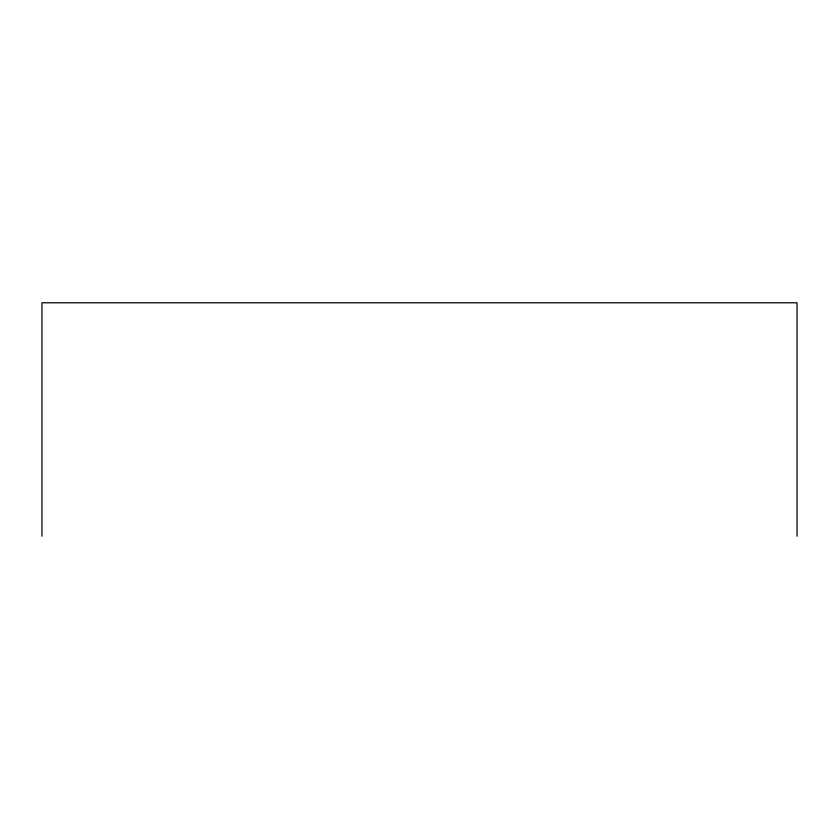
<?xml version="1.0" encoding="UTF-8"?>
<svg xmlns="http://www.w3.org/2000/svg" width="839" height="839" viewBox="0 0 839 839"><rect width="100%" height="100%" fill="white"/><g stroke="black" fill="none" stroke-linecap="round" stroke-linejoin="round"><path stroke-width="1.26" d="M797.05 536.215L797.05 302.785L41.95 302.785L41.95 536.215"/></g></svg>
